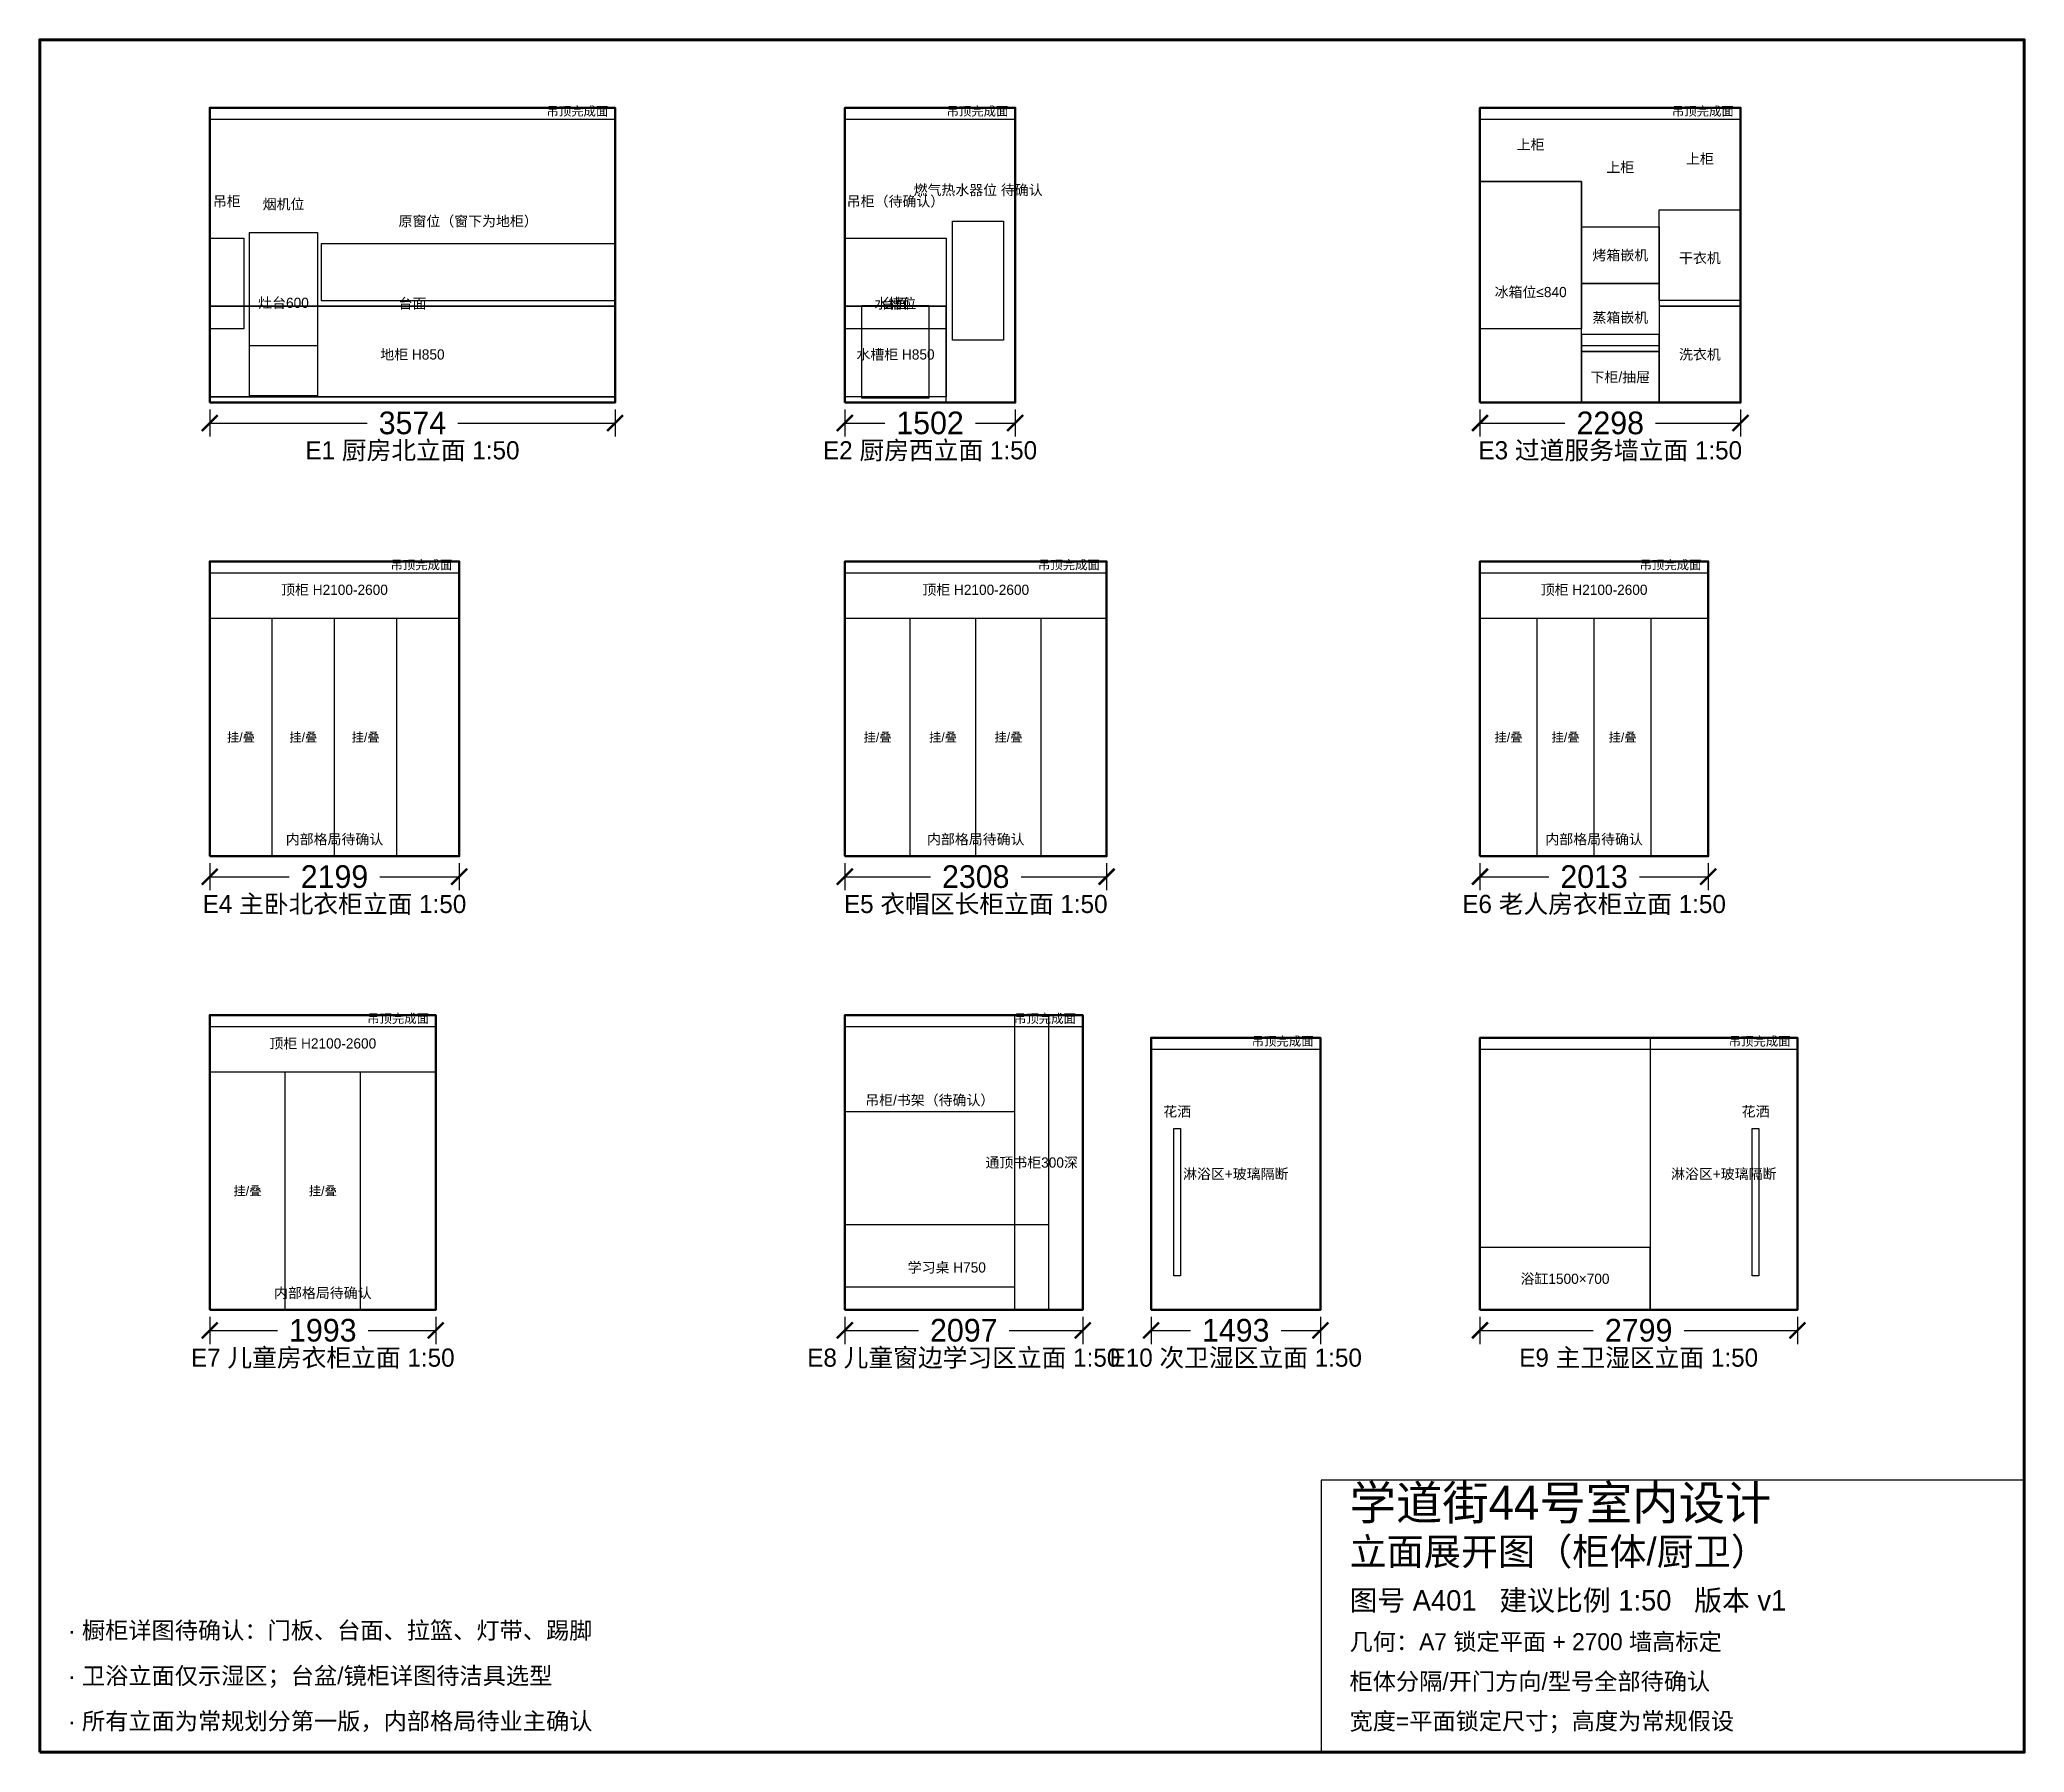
# Model space of a CAD drawing. Header units: millimetres. Extents: x -1500 to 16000, y -11900 to 3200.
import ezdxf
from ezdxf.enums import TextEntityAlignment as Align

# ---------------------------------------------------------------- set-up
doc = ezdxf.new("R2010")
doc.units = ezdxf.units.MM
for name, color, linetype in [('A-CEIL', 5, 'Continuous'), ('A-DIMS', 1, 'Continuous'), ('A-FIXT', 6, 'Continuous'), ('A-FRAME', 7, 'Continuous'), ('A-FURN', 30, 'Continuous'), ('A-TEXT', 7, 'Continuous'), ('A-WALL', 7, 'Continuous'), ('A-WINDOW', 4, 'Continuous')]:
    doc.layers.add(name, color=color, linetype=linetype)
doc.styles.add('CN', font='PingFang SC')
doc.dimstyles.new('ARCH', dxfattribs={"dimtxt": 200, "dimasz": 140, "dimexe": 120, "dimexo": 60, "dimgap": 60, "dimtad": 1, "dimdec": 0, "dimtxsty": 'CN', "dimblk": 'ARCHTICK', "dimcen": 2.5, "dimazin": 3, "dimtfac": 1, "dimtmove": 0, "dimatfit": 3})

# ---------------------------------------------------------------- blocks, each defined once
blk = doc.blocks.new('_ARCHTICK')
at = {"color": 0, "linetype": 'BYBLOCK', "const_width": 0.15}
blk.add_lwpolyline([(-0.5, -0.5), (0.5, 0.5)], dxfattribs=at)
blk = doc.blocks.new('*D1')
for p, q in [((0, -60), (0, -300)), ((3574, -60), (3574, -300)), ((0, -180), (1387, -180)), ((2187, -180), (3574, -180))]:
    blk.add_line(p, q)
at = {"layer": 'Defpoints'}
for p in [(0, 0), (3574, 0), (0, -180)]:
    blk.add_point(p, dxfattribs=at)
at = {"layer": 'A-DIMS', "xscale": 140, "yscale": 140, "rotation": 180}
blk.add_blockref('_ARCHTICK', (0, -180), dxfattribs=at)
at = {"layer": 'A-DIMS', "xscale": 140, "yscale": 140}
blk.add_blockref('_ARCHTICK', (3574, -180), dxfattribs=at)
at = {"layer": 'A-DIMS', "insert": (1787, -180), "char_height": 200, "attachment_point": 5, "style": 'CN'}
blk.add_mtext('3574', dxfattribs=at)
blk = doc.blocks.new('*D2')
for p, q in [((5600, -60), (5600, -300)), ((7102, -60), (7102, -300)), ((5600, -180), (5951, -180)), ((6751, -180), (7102, -180))]:
    blk.add_line(p, q)
at = {"layer": 'Defpoints'}
for p in [(5600, 0), (7102, 0), (5600, -180)]:
    blk.add_point(p, dxfattribs=at)
at = {"layer": 'A-DIMS', "xscale": 140, "yscale": 140, "rotation": 180}
blk.add_blockref('_ARCHTICK', (5600, -180), dxfattribs=at)
at = {"layer": 'A-DIMS', "xscale": 140, "yscale": 140}
blk.add_blockref('_ARCHTICK', (7102, -180), dxfattribs=at)
at = {"layer": 'A-DIMS', "insert": (6351, -180), "char_height": 200, "attachment_point": 5, "style": 'CN'}
blk.add_mtext('1502', dxfattribs=at)
blk = doc.blocks.new('*D3')
for p, q in [((11200, -60), (11200, -300)), ((13498, -60), (13498, -300)), ((11200, -180), (11949, -180)), ((12749, -180), (13498, -180))]:
    blk.add_line(p, q)
at = {"layer": 'Defpoints'}
for p in [(11200, 0), (13498, 0), (11200, -180)]:
    blk.add_point(p, dxfattribs=at)
at = {"layer": 'A-DIMS', "xscale": 140, "yscale": 140, "rotation": 180}
blk.add_blockref('_ARCHTICK', (11200, -180), dxfattribs=at)
at = {"layer": 'A-DIMS', "xscale": 140, "yscale": 140}
blk.add_blockref('_ARCHTICK', (13498, -180), dxfattribs=at)
at = {"layer": 'A-DIMS', "insert": (12349, -180), "char_height": 200, "attachment_point": 5, "style": 'CN'}
blk.add_mtext('2298', dxfattribs=at)
blk = doc.blocks.new('*D4')
for p, q in [((0, -4060), (0, -4300)), ((0, -4180), (699.5, -4180)), ((1499.5, -4180), (2199, -4180)), ((2199, -4060), (2199, -4300))]:
    blk.add_line(p, q)
at = {"layer": 'Defpoints'}
for p in [(0, -4000), (2199, -4000), (0, -4180)]:
    blk.add_point(p, dxfattribs=at)
at = {"layer": 'A-DIMS', "xscale": 140, "yscale": 140, "rotation": 180}
blk.add_blockref('_ARCHTICK', (0, -4180), dxfattribs=at)
at = {"layer": 'A-DIMS', "xscale": 140, "yscale": 140}
blk.add_blockref('_ARCHTICK', (2199, -4180), dxfattribs=at)
at = {"layer": 'A-DIMS', "insert": (1099.5, -4180), "char_height": 200, "attachment_point": 5, "style": 'CN'}
blk.add_mtext('2199', dxfattribs=at)
blk = doc.blocks.new('*D5')
for p, q in [((5600, -4060), (5600, -4300)), ((5600, -4180), (6354, -4180)), ((7154, -4180), (7908, -4180)), ((7908, -4060), (7908, -4300))]:
    blk.add_line(p, q)
at = {"layer": 'Defpoints'}
for p in [(5600, -4000), (7908, -4000), (5600, -4180)]:
    blk.add_point(p, dxfattribs=at)
at = {"layer": 'A-DIMS', "xscale": 140, "yscale": 140, "rotation": 180}
blk.add_blockref('_ARCHTICK', (5600, -4180), dxfattribs=at)
at = {"layer": 'A-DIMS', "xscale": 140, "yscale": 140}
blk.add_blockref('_ARCHTICK', (7908, -4180), dxfattribs=at)
at = {"layer": 'A-DIMS', "insert": (6754, -4180), "char_height": 200, "attachment_point": 5, "style": 'CN'}
blk.add_mtext('2308', dxfattribs=at)
blk = doc.blocks.new('*D6')
for p, q in [((11200, -4060), (11200, -4300)), ((11200, -4180), (11806.5, -4180)), ((12606.5, -4180), (13213, -4180)), ((13213, -4060), (13213, -4300))]:
    blk.add_line(p, q)
at = {"layer": 'Defpoints'}
for p in [(11200, -4000), (13213, -4000), (11200, -4180)]:
    blk.add_point(p, dxfattribs=at)
at = {"layer": 'A-DIMS', "xscale": 140, "yscale": 140, "rotation": 180}
blk.add_blockref('_ARCHTICK', (11200, -4180), dxfattribs=at)
at = {"layer": 'A-DIMS', "xscale": 140, "yscale": 140}
blk.add_blockref('_ARCHTICK', (13213, -4180), dxfattribs=at)
at = {"layer": 'A-DIMS', "insert": (12206.5, -4180), "char_height": 200, "attachment_point": 5, "style": 'CN'}
blk.add_mtext('2013', dxfattribs=at)
blk = doc.blocks.new('*D7')
for p, q in [((0, -8060), (0, -8300)), ((0, -8180), (596.5, -8180)), ((1396.5, -8180), (1993, -8180)), ((1993, -8060), (1993, -8300))]:
    blk.add_line(p, q)
at = {"layer": 'Defpoints'}
for p in [(0, -8000), (1993, -8000), (0, -8180)]:
    blk.add_point(p, dxfattribs=at)
at = {"layer": 'A-DIMS', "xscale": 140, "yscale": 140, "rotation": 180}
blk.add_blockref('_ARCHTICK', (0, -8180), dxfattribs=at)
at = {"layer": 'A-DIMS', "xscale": 140, "yscale": 140}
blk.add_blockref('_ARCHTICK', (1993, -8180), dxfattribs=at)
at = {"layer": 'A-DIMS', "insert": (996.5, -8180), "char_height": 200, "attachment_point": 5, "style": 'CN'}
blk.add_mtext('1993', dxfattribs=at)
blk = doc.blocks.new('*D8')
for p, q in [((5600, -8060), (5600, -8300)), ((5600, -8180), (6248.5, -8180)), ((7048.5, -8180), (7697, -8180)), ((7697, -8060), (7697, -8300))]:
    blk.add_line(p, q)
at = {"layer": 'Defpoints'}
for p in [(5600, -8000), (7697, -8000), (5600, -8180)]:
    blk.add_point(p, dxfattribs=at)
at = {"layer": 'A-DIMS', "xscale": 140, "yscale": 140, "rotation": 180}
blk.add_blockref('_ARCHTICK', (5600, -8180), dxfattribs=at)
at = {"layer": 'A-DIMS', "xscale": 140, "yscale": 140}
blk.add_blockref('_ARCHTICK', (7697, -8180), dxfattribs=at)
at = {"layer": 'A-DIMS', "insert": (6648.5, -8180), "char_height": 200, "attachment_point": 5, "style": 'CN'}
blk.add_mtext('2097', dxfattribs=at)
blk = doc.blocks.new('*D9')
for p, q in [((8300, -8060), (8300, -8300)), ((8300, -8180), (8646.5, -8180)), ((9446.5, -8180), (9793, -8180)), ((9793, -8060), (9793, -8300))]:
    blk.add_line(p, q)
at = {"layer": 'Defpoints'}
for p in [(8300, -8000), (9793, -8000), (8300, -8180)]:
    blk.add_point(p, dxfattribs=at)
at = {"layer": 'A-DIMS', "xscale": 140, "yscale": 140, "rotation": 180}
blk.add_blockref('_ARCHTICK', (8300, -8180), dxfattribs=at)
at = {"layer": 'A-DIMS', "xscale": 140, "yscale": 140}
blk.add_blockref('_ARCHTICK', (9793, -8180), dxfattribs=at)
at = {"layer": 'A-DIMS', "insert": (9046.5, -8180), "char_height": 200, "attachment_point": 5, "style": 'CN'}
blk.add_mtext('1493', dxfattribs=at)
blk = doc.blocks.new('*D10')
for p, q in [((11200, -8060), (11200, -8300)), ((11200, -8180), (12199.5, -8180)), ((12999.5, -8180), (13999, -8180)), ((13999, -8060), (13999, -8300))]:
    blk.add_line(p, q)
at = {"layer": 'Defpoints'}
for p in [(11200, -8000), (13999, -8000), (11200, -8180)]:
    blk.add_point(p, dxfattribs=at)
at = {"layer": 'A-DIMS', "xscale": 140, "yscale": 140, "rotation": 180}
blk.add_blockref('_ARCHTICK', (11200, -8180), dxfattribs=at)
at = {"layer": 'A-DIMS', "xscale": 140, "yscale": 140}
blk.add_blockref('_ARCHTICK', (13999, -8180), dxfattribs=at)
at = {"layer": 'A-DIMS', "insert": (12599.5, -8180), "char_height": 200, "attachment_point": 5, "style": 'CN'}
blk.add_mtext('2799', dxfattribs=at)

msp = doc.modelspace()

# ---------------------------------------------------------------- linework, layer by layer
at = {"layer": 'A-CEIL'}
for p, q in [((0, 2500), (3574, 2500)), ((5600, 2500), (7102, 2500)), ((11200, 2500), (13498, 2500)), ((0, -1500), (2199, -1500)), ((5600, -1500), (7908, -1500)), ((11200, -1500), (13213, -1500)), ((0, -5500), (1993, -5500)), ((5600, -5500), (7697, -5500)), ((8300, -5700), (9793, -5700)), ((11200, -5700), (13999, -5700))]:
    msp.add_line(p, q, dxfattribs=at)
at = {"layer": 'A-FIXT', "lineweight": 25}
for points in [[(6550, 1600), (7000, 1600), (7000, 550), (6550, 550)], [(12094, 1050), (12781, 1050), (12781, 500), (12094, 500)], [(350, 850), (950, 850), (950, 60), (350, 60)], [(5750, 855), (6340, 855), (6340, 40), (5750, 40)], [(12781, 0), (13498, 0), (13498, 850), (12781, 850)], [(12781, 850), (13498, 850), (13498, 850), (12781, 850)], [(12094, 450), (12781, 450), (12781, 600), (12094, 600)], [(8300, -8000), (9793, -8000), (9793, -5600), (8300, -5600)], [(12700, -8000), (13999, -8000), (13999, -5600), (12700, -5600)], [(8500, -6400), (8560, -6400), (8560, -7700), (8500, -7700)], [(13600, -6400), (13660, -6400), (13660, -7700), (13600, -7700)], [(11200, -8000), (12700, -8000), (12700, -7450), (11200, -7450)]]:
    msp.add_lwpolyline(points, close=True, dxfattribs=at)
at = {"layer": 'A-FRAME', "lineweight": 70, "true_color": 0x121212}
msp.add_lwpolyline([(-1500, -11900), (16000, -11900), (16000, 3200), (-1500, 3200)], close=True, dxfattribs=at)
at = {"layer": 'A-FRAME', "true_color": 0x121212}
msp.add_lwpolyline([(9800, -11900), (16000, -11900), (16000, -9500), (9800, -9500)], close=True, dxfattribs=at)
at = {"layer": 'A-FURN'}
for p, q in [((0, -1900), (2199, -1900)), ((549.75, -4000), (549.75, -1900)), ((1099.5, -4000), (1099.5, -1900)), ((1649.25, -4000), (1649.25, -1900)), ((5600, -1900), (7908, -1900)), ((6177, -4000), (6177, -1900)), ((6754, -4000), (6754, -1900)), ((7331, -4000), (7331, -1900)), ((11200, -1900), (13213, -1900)), ((11703.25, -4000), (11703.25, -1900)), ((12206.5, -4000), (12206.5, -1900)), ((12709.75, -4000), (12709.75, -1900)), ((0, -5900), (1993, -5900)), ((664.33, -8000), (664.33, -5900)), ((1328.67, -8000), (1328.67, -5900))]:
    msp.add_line(p, q, dxfattribs=at)
at = {"layer": 'A-FURN', "lineweight": 25}
for points in [[(11200, 0), (12094, 0), (12094, 1950), (11200, 1950)], [(11200, 1950), (12094, 1950), (12094, 650), (11200, 650)], [(12781, 1700), (13498, 1700), (13498, 900), (12781, 900)], [(0, 1450), (300, 1450), (300, 650), (0, 650)], [(350, 1500), (950, 1500), (950, 500), (350, 500)], [(5600, 1450), (6493, 1450), (6493, 650), (5600, 650)], [(12094, 1550), (12781, 1550), (12781, 1050), (12094, 1050)], [(0, 0), (3574, 0), (3574, 850), (0, 850)], [(5600, 0), (6493, 0), (6493, 850), (5600, 850)], [(5600, 850), (6493, 850), (6493, 50), (5600, 50)], [(12094, 0), (12781, 0), (12781, 450), (12094, 450)], [(7097, -8000), (7397, -8000), (7397, -5400), (7097, -5400)], [(5600, -6250), (7097, -6250), (7097, -7800), (5600, -7800)], [(5600, -8000), (7397, -8000), (7397, -7250), (5600, -7250)]]:
    msp.add_lwpolyline(points, close=True, dxfattribs=at)
at = {"layer": 'A-FURN', "lineweight": 35}
for points in [[(0, 850), (3574, 850), (3574, 50), (0, 50)], [(0, -4000), (2199, -4000), (2199, -1400), (0, -1400)], [(5600, -4000), (7908, -4000), (7908, -1400), (5600, -1400)], [(11200, -4000), (13213, -4000), (13213, -1400), (11200, -1400)], [(0, -8000), (1993, -8000), (1993, -5400), (0, -5400)]]:
    msp.add_lwpolyline(points, close=True, dxfattribs=at)
at = {"layer": 'A-WALL', "lineweight": 50}
for points in [[(0, 0), (3574, 0), (3574, 2600), (0, 2600)], [(5600, 0), (7102, 0), (7102, 2600), (5600, 2600)], [(11200, 0), (13498, 0), (13498, 2600), (11200, 2600)], [(0, -4000), (2199, -4000), (2199, -1400), (0, -1400)], [(5600, -4000), (7908, -4000), (7908, -1400), (5600, -1400)], [(11200, -4000), (13213, -4000), (13213, -1400), (11200, -1400)], [(0, -8000), (1993, -8000), (1993, -5400), (0, -5400)], [(5600, -8000), (7697, -8000), (7697, -5400), (5600, -5400)], [(8300, -8000), (9793, -8000), (9793, -5600), (8300, -5600)], [(11200, -8000), (13999, -8000), (13999, -5600), (11200, -5600)]]:
    msp.add_lwpolyline(points, close=True, dxfattribs=at)
at = {"layer": 'A-WINDOW', "lineweight": 25}
msp.add_lwpolyline([(982, 900), (3574, 900), (3574, 1400), (982, 1400)], close=True, dxfattribs=at)

# ---------------------------------------------------------------- texts
at = {"layer": 'A-TEXT', "true_color": 0x121212, "style": 'CN'}
for p in [(3514, 2530), (7042, 2530), (13438, 2530), (2139, -1470), (7848, -1470), (13153, -1470), (1933, -5470), (7637, -5470), (9733, -5670), (13939, -5670)]:
    msp.add_text('吊顶完成面', height=80, dxfattribs=at).set_placement(p, align=Align.RIGHT)
for s, height, p in [('上柜', 90, (11647, 2275)), ('上柜', 90, (12437.5, 2075)), ('上柜', 90, (13139.5, 2150)), ('燃气热水器位 待确认', 90, (6775, 1875)), ('吊柜', 90, (150, 1775)), ('烟机位', 90, (650, 1750)), ('吊柜（待确认）', 90, (6046.5, 1775)), ('原窗位（窗下为地柜）', 90, (2278, 1600)), ('烤箱嵌机', 90, (12437.5, 1300)), ('干衣机', 90, (13139.5, 1275)), ('灶台600', 90, (650, 880)), ('台面', 90, (1787, 875)), ('水槽位', 90, (6045, 875)), ('台面', 90, (6046.5, 875)), ('冰箱位≤840', 90, (11647, 975)), ('蒸箱嵌机', 90, (12437.5, 750)), ('地柜 H850', 90, (1787, 425)), ('水槽柜 H850', 90, (6046.5, 425)), ('洗衣机', 90, (13139.5, 425)), ('下柜/抽屉', 90, (12437.5, 225)), ('E1 厨房北立面 1:50', 160, (1787, -420)), ('E2 厨房西立面 1:50', 160, (6351, -420)), ('E3 过道服务墙立面 1:50', 160, (12349, -420)), ('顶柜 H2100-2600', 90, (1099.5, -1650)), ('顶柜 H2100-2600', 90, (6754, -1650)), ('顶柜 H2100-2600', 90, (12206.5, -1650)), ('挂/叠', 80, (274.88, -2950)), ('挂/叠', 80, (824.62, -2950)), ('挂/叠', 80, (1374.38, -2950)), ('挂/叠', 80, (5888.5, -2950)), ('挂/叠', 80, (6465.5, -2950)), ('挂/叠', 80, (7042.5, -2950)), ('挂/叠', 80, (11451.62, -2950)), ('挂/叠', 80, (11954.88, -2950)), ('挂/叠', 80, (12458.12, -2950)), ('内部格局待确认', 90, (1099.5, -3850)), ('内部格局待确认', 90, (6754, -3850)), ('内部格局待确认', 90, (12206.5, -3850)), ('E4 主卧北衣柜立面 1:50', 160, (1099.5, -4420)), ('E5 衣帽区长柜立面 1:50', 160, (6754, -4420)), ('E6 老人房衣柜立面 1:50', 160, (12206.5, -4420)), ('顶柜 H2100-2600', 90, (996.5, -5650)), ('吊柜/书架（待确认）', 90, (6348.5, -6150)), ('花洒', 90, (8530, -6250)), ('花洒', 90, (13630, -6250)), ('通顶书柜300深', 90, (7247, -6700)), ('淋浴区+玻璃隔断', 90, (9046.5, -6800)), ('淋浴区+玻璃隔断', 90, (13349.5, -6800)), ('挂/叠', 80, (332.17, -6950)), ('挂/叠', 80, (996.5, -6950)), ('学习桌 H750', 90, (6498.5, -7625)), ('浴缸1500×700', 90, (11950, -7725)), ('内部格局待确认', 90, (996.5, -7850)), ('E7 儿童房衣柜立面 1:50', 160, (996.5, -8420)), ('E8 儿童窗边学习区立面 1:50', 160, (6648.5, -8420)), ('E10 次卫湿区立面 1:50', 160, (9046.5, -8420)), ('E9 主卫湿区立面 1:50', 160, (12599.5, -8420))]:
    msp.add_text(s, height=height, dxfattribs=at).set_placement(p, align=Align.MIDDLE_CENTER)
for s, height, p in [('学道街44号室内设计', 300, (10050, -9850)), ('立面展开图（柜体/厨卫）', 240, (10050, -10250)), ('图号 A401   建议比例 1:50   版本 v1', 180, (10050, -10650)), ('· 橱柜详图待确认：门板、台面、拉篮、灯带、踢脚', 150, (-1250, -10900)), ('几何：A7 锁定平面 + 2700 墙高标定', 150, (10050, -11000)), ('· 卫浴立面仅示湿区；台盆/镜柜详图待洁具选型', 150, (-1250, -11300)), ('柜体分隔/开门方向/型号全部待确认', 150, (10050, -11350)), ('· 所有立面为常规划分第一版，内部格局待业主确认', 150, (-1250, -11700)), ('宽度=平面锁定尺寸；高度为常规假设', 150, (10050, -11700))]:
    msp.add_text(s, height=height, dxfattribs=at).set_placement(p)

# ---------------------------------------------------------------- dimensions: what is measured, and where the dimension line sits
at = {"layer": 'A-DIMS', "true_color": 0x121212}
for base, p1, p2, picture, middle in [((0, -180), (0, 0), (3574, 0), '*D1', (1787, -180)), ((5600, -180), (5600, 0), (7102, 0), '*D2', (6351, -180)), ((11200, -180), (11200, 0), (13498, 0), '*D3', (12349, -180)), ((0, -4180), (0, -4000), (2199, -4000), '*D4', (1099.5, -4180)), ((5600, -4180), (5600, -4000), (7908, -4000), '*D5', (6754, -4180)), ((11200, -4180), (11200, -4000), (13213, -4000), '*D6', (12206.5, -4180)), ((0, -8180), (0, -8000), (1993, -8000), '*D7', (996.5, -8180)), ((5600, -8180), (5600, -8000), (7697, -8000), '*D8', (6648.5, -8180)), ((8300, -8180), (8300, -8000), (9793, -8000), '*D9', (9046.5, -8180)), ((11200, -8180), (11200, -8000), (13999, -8000), '*D10', (12599.5, -8180))]:
    dim = msp.add_linear_dim(base=base, p1=p1, p2=p2, dimstyle='ARCH', dxfattribs=at)
    dim.commit()
    dim.dimension.update_dxf_attribs({"geometry": picture, "text_midpoint": middle})

doc.saveas('drawing.dxf')
